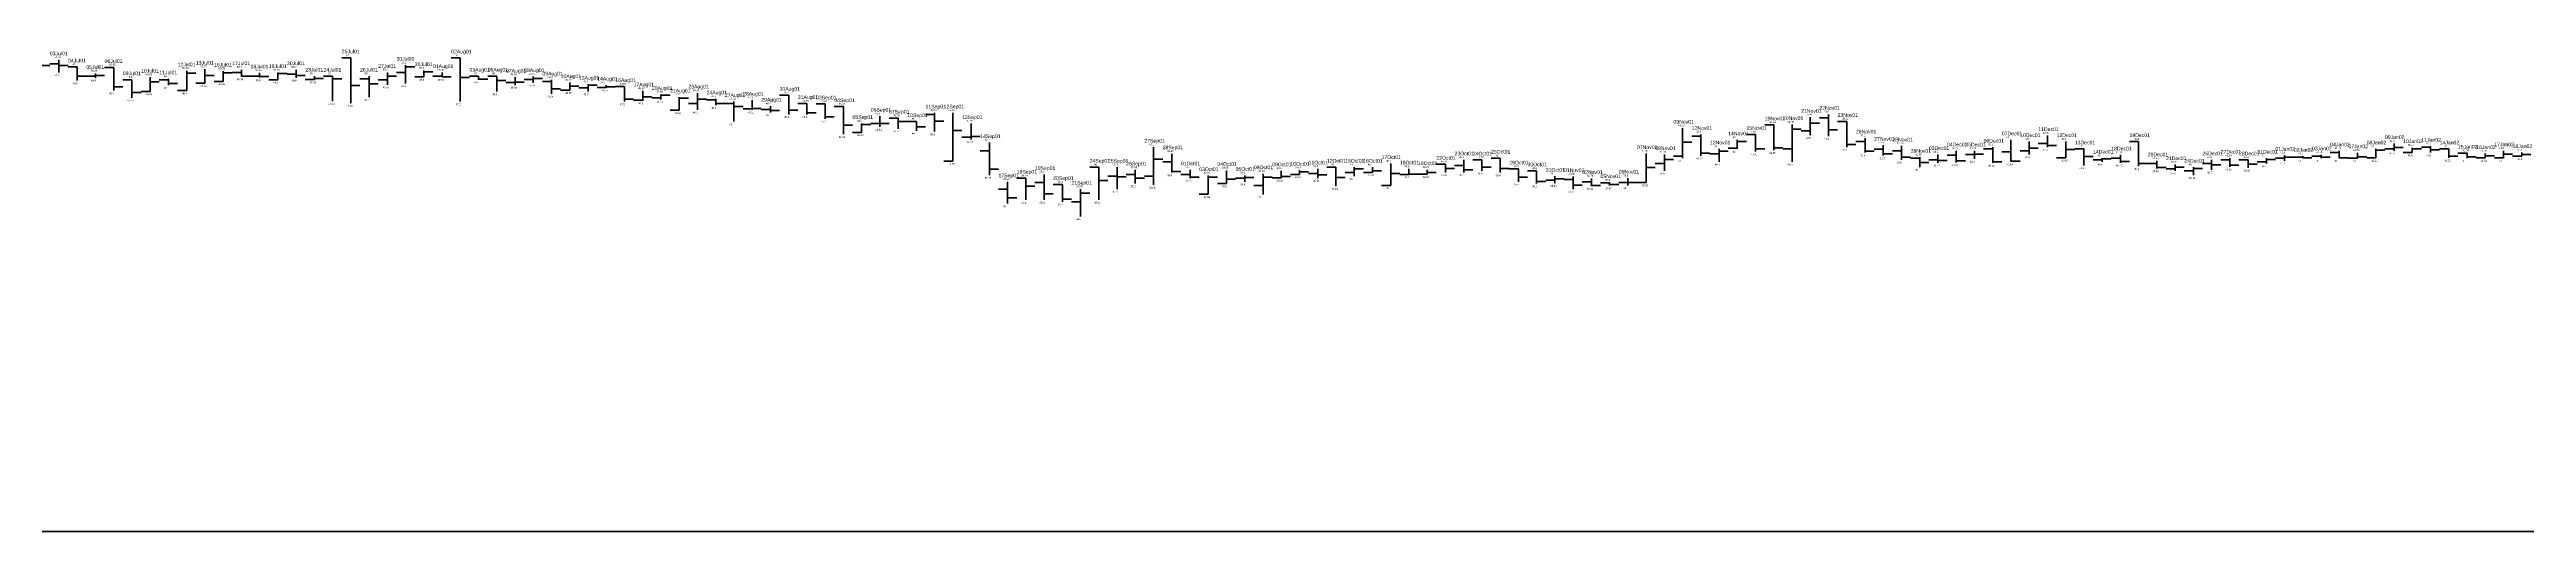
# Model space of a CAD drawing. Header units: inches. Extents: x 0 to 30000, y -20 to 2443.
# Drawn here: x 1607.5 to 1743.3, y 0 to 26.5 of the extents above; entities that cross this region are included whole.
import ezdxf

# ---------------------------------------------------------------- set-up
doc = ezdxf.new("R2010")
doc.units = ezdxf.units.IN
doc.header["$MEASUREMENT"] = 0
for name, color, linetype in [('axis', 7, 'Continuous'), ('DATE', 7, 'Continuous'), ('Graph', 7, 'Continuous'), ('Rate', 7, 'Continuous')]:
    doc.layers.add(name, color=color, linetype=linetype)
doc.styles.get("Standard").update_dxf_attribs({"font": 'arial.ttf'})

msp = doc.modelspace()

# ---------------------------------------------------------------- linework, layer by layer
at = {"layer": 'axis', "color": 7, "lineweight": 35}
msp.add_line((0, 0), (30000, 0), dxfattribs=at)
at = {"layer": 'Graph', "color": 1, "lineweight": 35}
for p, q in [((1608, 25.89), (1608, 25.2)), ((1624, 26), (1623.5, 26)), ((1624, 26), (1624, 23.51)), ((1630, 26), (1629.5, 26)), ((1630, 26), (1630, 23.6)), ((1608, 25.67), (1607.5, 25.67)), ((1608, 25.58), (1608.5, 25.58)), ((1609, 25.5), (1608.5, 25.5)), ((1609, 25.5), (1609, 24.75)), ((1609, 24.995), (1609.5, 24.995)), ((1611, 25.475), (1610.5, 25.475)), ((1611, 25.475), (1611, 24.2)), ((1612, 24.8), (1611.5, 24.8)), ((1612, 24.8), (1612, 23.81)), ((1614, 24.8), (1613.5, 24.8)), ((1614, 24.85), (1614, 24.5)), ((1614, 24.6), (1614.5, 24.6)), ((1618, 25.2), (1617.5, 25.2)), ((1618, 25.35), (1618, 24.97)), ((1618, 25), (1618.5, 25)), ((1619, 25), (1618.5, 25)), ((1619, 25.175), (1619, 24.92)), ((1619, 24.98), (1619.5, 24.98)), ((1621, 25.1), (1620.5, 25.1)), ((1621, 25.35), (1621, 24.9)), ((1621, 25.03), (1621.5, 25.03)), ((1623, 25), (1622.5, 25)), ((1623, 25), (1623, 23.63)), ((1623, 24.845), (1623.5, 24.845)), ((1624, 24.48), (1624.5, 24.48)), ((1625, 24.85), (1624.5, 24.85)), ((1625, 25), (1625, 23.85)), ((1625, 24.575), (1625.5, 24.575)), ((1629, 25), (1628.5, 25)), ((1629, 25.19), (1629, 24.935)), ((1629, 24.95), (1629.5, 24.95)), ((1630, 24.93), (1630.5, 24.93)), ((1631, 25), (1630.5, 25)), ((1631, 25), (1631, 24.8)), ((1631, 24.825), (1631.5, 24.825)), ((1632, 25), (1631.5, 25)), ((1632, 25), (1632, 24.15)), ((1632, 24.755), (1632.5, 24.755)), ((1635, 24.7), (1634.5, 24.7)), ((1635, 24.785), (1635, 24.02)), ((1611, 24.405), (1611.5, 24.405)), ((1612, 24.1), (1612.5, 24.1)), ((1635, 24.295), (1635.5, 24.295)), ((1639, 24.425), (1638.5, 24.425)), ((1639, 24.425), (1639, 23.6)), ((1639, 23.73), (1639.5, 23.73)), ((1644, 23.7), (1643.5, 23.7)), ((1644, 23.75), (1644, 23.4)), ((1644, 23.49), (1644.5, 23.49)), ((1645, 23.5), (1644.5, 23.5)), ((1645, 23.61), (1645, 22.5)), ((1645, 23.33), (1645.5, 23.33)), ((1647, 23.165), (1646.5, 23.165)), ((1647, 23.35), (1647, 23)), ((1647, 23.105), (1647.5, 23.105)), ((1648, 23.95), (1647.5, 23.95)), ((1648, 23.95), (1648, 22.9)), ((1648, 23.13), (1648.5, 23.13)), ((1649, 23.495), (1648.5, 23.495)), ((1649, 23.495), (1649, 22.9)), ((1650, 23.47), (1649.5, 23.47)), ((1650, 23.47), (1650, 22.655)), ((1651, 23.325), (1650.5, 23.325)), ((1651, 23.325), (1651, 21.805)), ((1649, 22.975), (1649.5, 22.975)), ((1650, 22.755), (1650.5, 22.755)), ((1651, 22.31), (1651.5, 22.31)), ((1653, 22.4), (1652.5, 22.4)), ((1653, 22.8), (1653, 22.205)), ((1653, 22.395), (1653.5, 22.395)), ((1654, 22.695), (1653.5, 22.695)), ((1654, 22.695), (1654, 22.105)), ((1654, 22.515), (1654.5, 22.515)), ((1655, 22.5), (1654.5, 22.5)), ((1655, 22.5), (1655, 22)), ((1655, 22.205), (1655.5, 22.205)), ((1656, 22.9), (1655.5, 22.9)), ((1656, 22.975), (1656, 21.95)), ((1656, 22.53), (1656.5, 22.53)), ((1698, 21.8), (1698, 20.625)), ((1701, 21.8), (1700.5, 21.8)), ((1701, 21.8), (1701, 20.855)), ((1702, 22.32), (1701.5, 22.32)), ((1702, 22.32), (1702, 20.925)), ((1705, 22.7), (1704.5, 22.7)), ((1705, 22.9), (1705, 21.7)), ((1705, 22.045), (1705.5, 22.045)), ((1706, 22.5), (1705.5, 22.5)), ((1706, 22.51), (1706, 21.1)), ((1717, 21.735), (1717, 21.1)), ((1659, 20.905), (1658.5, 20.905)), ((1659, 21.35), (1659, 19.56)), ((1669, 20.735), (1669, 19.7)), ((1685, 20.4), (1685, 19.71)), ((1686, 20.395), (1685.5, 20.395)), ((1686, 20.395), (1686, 19.8)), ((1687, 20.5), (1686.5, 20.5)), ((1687, 20.5), (1687, 19.7)), ((1698, 21.7), (1697.5, 21.7)), ((1698, 20.775), (1698.5, 20.775)), ((1701, 21.015), (1701.5, 21.015)), ((1702, 21.055), (1702.5, 21.055)), ((1706, 21.25), (1706.5, 21.25)), ((1707, 21.4), (1706.5, 21.4)), ((1707, 21.6), (1707, 20.8)), ((1707, 20.885), (1707.5, 20.885)), ((1708, 20.995), (1707.5, 20.995)), ((1708, 21.2), (1708, 20.635)), ((1708, 20.74), (1708.5, 20.74)), ((1709, 20.895), (1708.5, 20.895)), ((1709, 21.165), (1709, 20.4)), ((1709, 20.555), (1709.5, 20.555)), ((1710, 20.5), (1709.5, 20.5)), ((1710, 20.54), (1710, 20)), ((1711, 20.4), (1710.5, 20.4)), ((1711, 20.7), (1711, 20.235)), ((1712, 20.665), (1711.5, 20.665)), ((1712, 20.895), (1712, 20.26)), ((1714, 21), (1713.5, 21)), ((1714, 21.1), (1714, 20.23)), ((1715, 20.85), (1714.5, 20.85)), ((1715, 21.5), (1715, 20.305)), ((1717, 21.3), (1716.5, 21.3)), ((1717, 21.195), (1717.5, 21.195)), ((1719, 21), (1718.5, 21)), ((1719, 21), (1719, 20.1)), ((1719, 20.59), (1719.5, 20.59)), ((1721, 20.5), (1720.5, 20.5)), ((1721, 20.67), (1721, 20.235)), ((1722, 21.4), (1721.5, 21.4)), ((1722, 21.4), (1722, 20.05)), ((1726, 20.4), (1726, 19.85)), ((1727, 20.4), (1726.5, 20.4)), ((1727, 20.495), (1727, 20.025)), ((1728, 20.4), (1727.5, 20.4)), ((1728, 20.4), (1728, 19.96)), ((1731, 20.55), (1730.5, 20.55)), ((1731, 20.6), (1731, 20.5)), ((1731, 20.51), (1731.5, 20.51)), ((1732, 20.6), (1731.5, 20.6)), ((1732, 20.675), (1732, 20.5)), ((1732, 20.54), (1732.5, 20.54)), ((1733, 20.8), (1732.5, 20.8)), ((1733, 20.895), (1733, 20.5)), ((1733, 20.505), (1733.5, 20.505)), ((1738, 21.1), (1737.5, 21.1)), ((1738, 21.15), (1738, 20.8)), ((1738, 20.955), (1738.5, 20.955)), ((1739, 21), (1738.5, 21)), ((1739, 21), (1739, 20.51)), ((1739, 20.61), (1739.5, 20.61)), ((1740, 20.77), (1739.5, 20.77)), ((1740, 20.77), (1740, 20.5)), ((1740, 20.56), (1740.5, 20.56)), ((1659, 19.885), (1659.5, 19.885)), ((1660, 19.195), (1660, 18)), ((1661, 19.395), (1660.5, 19.395)), ((1661, 19.395), (1661, 18.2)), ((1662, 19.15), (1661.5, 19.15)), ((1662, 19.6), (1662, 18.2)), ((1663, 19.05), (1662.5, 19.05)), ((1663, 19.05), (1663, 18.1)), ((1665, 19.995), (1664.5, 19.995)), ((1665, 20), (1665, 18.205)), ((1665, 19.275), (1665.5, 19.275)), ((1666, 19.5), (1665.5, 19.5)), ((1666, 19.995), (1666, 18.8)), ((1666, 19.47), (1666.5, 19.47)), ((1667, 19.6), (1666.5, 19.6)), ((1667, 19.845), (1667, 19.1)), ((1667, 19.395), (1667.5, 19.395)), ((1669, 20.3), (1668.5, 20.3)), ((1669, 19.76), (1669.5, 19.76)), ((1670, 19.6), (1669.5, 19.6)), ((1670, 19.85), (1670, 19.4)), ((1670, 19.46), (1670.5, 19.46)), ((1677, 19.65), (1676.5, 19.65)), ((1677, 19.9), (1677, 19.405)), ((1677, 19.575), (1677.5, 19.575)), ((1678, 20), (1677.5, 20)), ((1678, 20), (1678, 18.955)), ((1678, 19.425), (1678.5, 19.425)), ((1684, 20.16), (1683.5, 20.16)), ((1684, 20.16), (1684, 19.71)), ((1684, 19.925), (1684.5, 19.925)), ((1685, 20.1), (1684.5, 20.1)), ((1685, 19.845), (1685.5, 19.845)), ((1686, 20), (1686.5, 20)), ((1687, 19.935), (1687.5, 19.935)), ((1688, 19.9), (1687.5, 19.9)), ((1688, 19.9), (1688, 19.2)), ((1688, 19.455), (1688.5, 19.455)), ((1689, 19.8), (1688.5, 19.8)), ((1689, 19.8), (1689, 19.1)), ((1689, 19.215), (1689.5, 19.215)), ((1691, 19.315), (1690.5, 19.315)), ((1691, 19.49), (1691, 18.8)), ((1691, 19.015), (1691.5, 19.015)), ((1692, 19.19), (1691.5, 19.19)), ((1692, 19.38), (1692, 18.955)), ((1693, 19.145), (1692.5, 19.145)), ((1693, 19.15), (1693, 18.985)), ((1693, 19.045), (1693.5, 19.045)), ((1710, 20.25), (1710.5, 20.25)), ((1711, 20.365), (1711.5, 20.365)), ((1712, 20.35), (1712.5, 20.35)), ((1714, 20.3), (1714.5, 20.3)), ((1715, 20.335), (1715.5, 20.335)), ((1721, 20.32), (1721.5, 20.32)), ((1722, 20.205), (1722.5, 20.205)), ((1723, 20.21), (1722.5, 20.21)), ((1723, 20.345), (1723, 19.925)), ((1723, 19.98), (1723.5, 19.98)), ((1726, 20.2), (1725.5, 20.2)), ((1726, 20.13), (1726.5, 20.13)), ((1727, 20.115), (1727.5, 20.115)), ((1728, 20.17), (1728.5, 20.17)), ((1660, 18.8), (1659.5, 18.8)), ((1660, 18.325), (1660.5, 18.325)), ((1661, 18.965), (1661.5, 18.965)), ((1662, 18.53), (1662.5, 18.53)), ((1663, 18.24), (1663.5, 18.24)), ((1692, 18.985), (1692.5, 18.985))]:
    msp.add_line(p, q, dxfattribs=at)
at = {"layer": 'Graph', "color": 3, "lineweight": 35}
for p, q in [((1607, 25.575), (1607.5, 25.575)), ((1610, 25), (1609.5, 25)), ((1610, 25.145), (1610, 24.9)), ((1610, 25.025), (1610.5, 25.025)), ((1613, 24.945), (1613, 24.16)), ((1613, 24.685), (1613.5, 24.685)), ((1615, 25.29), (1615, 24.2)), ((1615, 25.155), (1615.5, 25.155)), ((1616, 24.62), (1615.5, 24.62)), ((1616, 25.385), (1616, 24.62)), ((1616, 25.03), (1616.5, 25.03)), ((1617, 24.71), (1616.5, 24.71)), ((1617, 25.275), (1617, 24.71)), ((1617, 25.18), (1617.5, 25.18)), ((1620, 24.8), (1619.5, 24.8)), ((1620, 25.19), (1620, 24.8)), ((1620, 25.135), (1620.5, 25.135)), ((1622, 24.81), (1621.5, 24.81)), ((1622, 25), (1622, 24.81)), ((1622, 24.865), (1622.5, 24.865)), ((1626, 24.8), (1625.5, 24.8)), ((1626, 25.2), (1626, 24.525)), ((1626, 24.99), (1626.5, 24.99)), ((1627, 25.2), (1626.5, 25.2)), ((1627, 25.6), (1627, 24.6)), ((1627, 25.51), (1627.5, 25.51)), ((1628, 24.95), (1627.5, 24.95)), ((1628, 25.3), (1628, 24.95)), ((1628, 25.235), (1628.5, 25.235)), ((1633, 24.655), (1632.5, 24.655)), ((1633, 24.945), (1633, 24.51)), ((1633, 24.66), (1633.5, 24.66)), ((1634, 24.82), (1633.5, 24.82)), ((1634, 24.975), (1634, 24.63)), ((1634, 24.875), (1634.5, 24.875)), ((1636, 24.645), (1636, 24.225)), ((1636, 24.44), (1636.5, 24.44)), ((1637, 24.55), (1637, 24.15)), ((1637, 24.5), (1637.5, 24.5)), ((1638, 24.5), (1638, 24.36)), ((1613, 24.16), (1612.5, 24.16)), ((1615, 24.2), (1614.5, 24.2)), ((1636, 24.225), (1635.5, 24.225)), ((1637, 24.35), (1636.5, 24.35)), ((1638, 24.365), (1637.5, 24.365)), ((1638, 24.405), (1638.5, 24.405)), ((1640, 23.67), (1639.5, 23.67)), ((1640, 24.19), (1640, 23.65)), ((1640, 23.86), (1640.5, 23.86)), ((1641, 23.8), (1640.5, 23.8)), ((1641, 23.995), (1641, 23.715)), ((1641, 23.95), (1641.5, 23.95)), ((1642, 23.12), (1641.5, 23.12)), ((1642, 23.85), (1642, 23.12)), ((1642, 23.78), (1642.5, 23.78)), ((1643, 23.5), (1642.5, 23.5)), ((1643, 24.07), (1643, 23.15)), ((1643, 23.735), (1643.5, 23.735)), ((1646, 23.2), (1645.5, 23.2)), ((1646, 23.675), (1646, 23.155)), ((1646, 23.22), (1646.5, 23.22)), ((1652, 21.91), (1651.5, 21.91)), ((1652, 22.4), (1652, 21.91)), ((1652, 22.335), (1652.5, 22.335)), ((1657, 22.98), (1657, 20.33)), ((1657, 22.02), (1657.5, 22.02)), ((1658, 22.39), (1658, 21.52)), ((1697, 22.14), (1697, 20.5)), ((1703, 22.34), (1703, 20.3)), ((1703, 22.095), (1703.5, 22.095)), ((1704, 22), (1703.5, 22)), ((1704, 22.74), (1704, 21.75)), ((1704, 22.42), (1704.5, 22.42)), ((1658, 21.655), (1657.5, 21.655)), ((1658, 21.69), (1658.5, 21.69)), ((1668, 21.1), (1668, 19.025)), ((1668, 20.435), (1668.5, 20.435)), ((1695, 20.745), (1695, 19.155)), ((1696, 20.69), (1696, 19.8)), ((1696, 20.43), (1696.5, 20.43)), ((1697, 20.6), (1696.5, 20.6)), ((1697, 21.375), (1697.5, 21.375)), ((1699, 20.74), (1698.5, 20.74)), ((1699, 21), (1699, 20.3)), ((1699, 20.87), (1699.5, 20.87)), ((1700, 21.05), (1699.5, 21.05)), ((1700, 21.5), (1700, 21)), ((1700, 21.41), (1700.5, 21.41)), ((1703, 21), (1702.5, 21)), ((1713, 20.7), (1712.5, 20.7)), ((1713, 20.89), (1713, 20.45)), ((1713, 20.72), (1713.5, 20.72)), ((1716, 20.895), (1715.5, 20.895)), ((1716, 21.4), (1716, 20.7)), ((1716, 21.05), (1716.5, 21.05)), ((1718, 20.51), (1717.5, 20.51)), ((1718, 21.4), (1718, 20.51)), ((1718, 20.975), (1718.5, 20.975)), ((1720, 20.4), (1719.5, 20.4)), ((1720, 20.5), (1720, 20.3)), ((1720, 20.46), (1720.5, 20.46)), ((1729, 20.5), (1729, 20.2)), ((1729, 20.415), (1729.5, 20.415)), ((1730, 20.5), (1729.5, 20.5)), ((1730, 20.65), (1730, 20.35)), ((1730, 20.54), (1730.5, 20.54)), ((1734, 20.5), (1733.5, 20.5)), ((1734, 20.79), (1734, 20.5)), ((1734, 20.575), (1734.5, 20.575)), ((1735, 20.515), (1734.5, 20.515)), ((1735, 21), (1735, 20.505)), ((1735, 20.935), (1735.5, 20.935)), ((1736, 21), (1735.5, 21)), ((1736, 21.3), (1736, 20.9)), ((1736, 21.075), (1736.5, 21.075)), ((1737, 20.805), (1736.5, 20.805)), ((1737, 21.07), (1737, 20.8)), ((1737, 21), (1737.5, 21)), ((1741, 20.505), (1740.5, 20.505)), ((1741, 20.745), (1741, 20.505)), ((1741, 20.625), (1741.5, 20.625)), ((1742, 20.505), (1741.5, 20.505)), ((1742, 20.9), (1742, 20.5)), ((1742, 20.71), (1742.5, 20.71)), ((1743, 20.61), (1742.5, 20.61)), ((1743, 20.8), (1743, 20.6)), ((1743, 20.695), (1743.5, 20.695)), ((1657, 20.33), (1656.5, 20.33)), ((1668, 19.5), (1667.5, 19.5)), ((1671, 19.535), (1671, 18.51)), ((1671, 19.45), (1671.5, 19.45)), ((1672, 19.1), (1671.5, 19.1)), ((1672, 19.825), (1672, 19.1)), ((1672, 19.335), (1672.5, 19.335)), ((1673, 19.4), (1672.5, 19.4)), ((1673, 19.55), (1673, 19.2)), ((1673, 19.43), (1673.5, 19.43)), ((1674, 19.64), (1674, 18.5)), ((1674, 19.45), (1674.5, 19.45)), ((1675, 19.41), (1674.5, 19.41)), ((1675, 19.8), (1675, 19.41)), ((1675, 19.485), (1675.5, 19.485)), ((1676, 19.605), (1675.5, 19.605)), ((1676, 19.83), (1676, 19.605)), ((1676, 19.745), (1676.5, 19.745)), ((1679, 19.7), (1678.5, 19.7)), ((1679, 20), (1679, 19.5)), ((1679, 19.915), (1679.5, 19.915)), ((1680, 19.71), (1679.5, 19.71)), ((1680, 20), (1680, 19.71)), ((1680, 19.8), (1680.5, 19.8)), ((1681, 20.2), (1681, 19)), ((1681, 19.65), (1681.5, 19.65)), ((1682, 19.605), (1681.5, 19.605)), ((1682, 19.9), (1682, 19.6)), ((1682, 19.625), (1682.5, 19.625)), ((1683, 19.61), (1682.5, 19.61)), ((1683, 19.86), (1683, 19.61)), ((1683, 19.705), (1683.5, 19.705)), ((1690, 19.295), (1689.5, 19.295)), ((1690, 19.5), (1690, 19.115)), ((1690, 19.365), (1690.5, 19.365)), ((1694, 19.15), (1693.5, 19.15)), ((1694, 19.4), (1694, 19)), ((1694, 19.155), (1694.5, 19.155)), ((1695, 19.155), (1694.5, 19.155)), ((1695, 19.98), (1695.5, 19.98)), ((1696, 20.2), (1695.5, 20.2)), ((1724, 19.9), (1723.5, 19.9)), ((1724, 20.14), (1724, 19.8)), ((1724, 20.005), (1724.5, 20.005)), ((1725, 19.8), (1724.5, 19.8)), ((1725, 20), (1725, 19.555)), ((1725, 19.935), (1725.5, 19.935)), ((1729, 20.3), (1728.5, 20.3)), ((1664, 18.1), (1663.5, 18.1)), ((1664, 18.795), (1664, 17.3)), ((1664, 18.57), (1664.5, 18.57)), ((1671, 18.51), (1670.5, 18.51)), ((1674, 19), (1673.5, 19)), ((1681, 19), (1680.5, 19))]:
    msp.add_line(p, q, dxfattribs=at)

# ---------------------------------------------------------------- texts
at = {"layer": 'DATE'}
for s, p in [('03Jul01', (1607.5, 26.14)), ('04Jul01', (1608.5, 25.75)), ('06Jul01', (1610.5, 25.725)), ('13Jul01', (1615.5, 25.635)), ('17Jul01', (1617.5, 25.6)), ('20Jul01', (1620.5, 25.6)), ('25Jul01', (1623.5, 26.25)), ('30Jul01', (1626.5, 25.85)), ('02Aug01', (1629.5, 26.25)), ('05Jul01', (1609.5, 25.395)), ('09Jul01', (1611.5, 25.05)), ('10Jul01', (1612.5, 25.195)), ('11Jul01', (1613.5, 25.1)), ('12Jul01', (1614.5, 25.54)), ('16Jul01', (1616.5, 25.525)), ('18Jul01', (1618.5, 25.425)), ('19Jul01', (1619.5, 25.44)), ('23Jul01', (1621.5, 25.25)), ('24Jul01', (1622.5, 25.25)), ('26Jul01', (1624.5, 25.25)), ('27Jul01', (1625.5, 25.45)), ('31Jul01', (1627.5, 25.55)), ('01Aug01', (1628.5, 25.44)), ('03Aug01', (1630.5, 25.25)), ('06Aug01', (1631.5, 25.25)), ('07Aug01', (1632.5, 25.195)), ('08Aug01', (1633.5, 25.225)), ('09Aug01', (1634.5, 25.035)), ('10Aug01', (1635.5, 24.895)), ('13Aug01', (1636.5, 24.8)), ('14Aug01', (1637.5, 24.75)), ('16Aug01', (1638.5, 24.675)), ('17Aug01', (1639.5, 24.44)), ('20Aug01', (1640.5, 24.245)), ('23Aug01', (1642.5, 24.32)), ('21Aug01', (1641.5, 24.1)), ('24Aug01', (1643.5, 24)), ('27Aug01', (1644.5, 23.86)), ('28Aug01', (1645.5, 23.925)), ('29Aug01', (1646.5, 23.6)), ('30Aug01', (1647.5, 24.2)), ('31Aug01', (1648.5, 23.745)), ('03Sep01', (1649.5, 23.72)), ('04Sep01', (1650.5, 23.575)), ('06Sep01', (1652.5, 23.05)), ('07Sep01', (1653.5, 22.945)), ('11Sep01', (1655.5, 23.225)), ('12Sep01', (1656.5, 23.23)), ('21Nov01', (1703.5, 22.99)), ('22Nov01', (1704.5, 23.15)), ('05Sep01', (1651.5, 22.65)), ('10Sep01', (1654.5, 22.75)), ('13Sep01', (1657.5, 22.64)), ('14Sep01', (1658.5, 21.6)), ('09Nov01', (1696.5, 22.39)), ('12Nov01', (1697.5, 22.05)), ('14Nov01', (1699.5, 21.75)), ('15Nov01', (1700.5, 22.05)), ('19Nov01', (1701.5, 22.57)), ('20Nov01', (1702.5, 22.59)), ('23Nov01', (1705.5, 22.76)), ('26Nov01', (1706.5, 21.85)), ('07Dec01', (1714.5, 21.75)), ('10Dec01', (1715.5, 21.65)), ('11Dec01', (1716.5, 21.985)), ('12Dec01', (1717.5, 21.65)), ('19Dec01', (1721.5, 21.65)), ('09Jan02', (1735.5, 21.55)), ('24Sep01', (1664.5, 20.25)), ('25Sep01', (1665.5, 20.245)), ('27Sep01', (1667.5, 21.35)), ('28Sep01', (1668.5, 20.985)), ('12Oct01', (1677.5, 20.25)), ('15Oct01', (1678.5, 20.25)), ('16Oct01', (1679.5, 20.25)), ('17Oct01', (1680.5, 20.45)), ('22Oct01', (1683.5, 20.41)), ('23Oct01', (1684.5, 20.65)), ('24Oct01', (1685.5, 20.645)), ('25Oct01', (1686.5, 20.75)), ('07Nov01', (1694.5, 20.995)), ('08Nov01', (1695.5, 20.94)), ('13Nov01', (1698.5, 21.25)), ('27Nov01', (1707.5, 21.45)), ('28Nov01', (1708.5, 21.415)), ('29Nov01', (1709.5, 20.79)), ('03Dec01', (1710.5, 20.95)), ('04Dec01', (1711.5, 21.145)), ('05Dec01', (1712.5, 21.14)), ('06Dec01', (1713.5, 21.35)), ('13Dec01', (1718.5, 21.25)), ('14Dec01', (1719.5, 20.75)), ('18Dec01', (1720.5, 20.92)), ('20Dec01', (1722.5, 20.595)), ('21Dec01', (1723.5, 20.39)), ('24Dec01', (1724.5, 20.25)), ('26Dec01', (1725.5, 20.65)), ('27Dec01', (1726.5, 20.745)), ('28Dec01', (1727.5, 20.65)), ('31Dec01', (1728.5, 20.75)), ('01Jan02', (1729.5, 20.9)), ('02Jan02', (1730.5, 20.85)), ('03Jan02', (1731.5, 20.925)), ('04Jan02', (1732.5, 21.145)), ('07Jan02', (1733.5, 21.04)), ('08Jan02', (1734.5, 21.25)), ('10Jan02', (1736.5, 21.32)), ('11Jan02', (1737.5, 21.4)), ('14Jan02', (1738.5, 21.25)), ('15Jan02', (1739.5, 21.02)), ('16Jan02', (1740.5, 20.995)), ('17Jan02', (1741.5, 21.15)), ('18Jan02', (1742.5, 21.05)), ('17Sep01', (1659.5, 19.445)), ('18Sep01', (1660.5, 19.645)), ('19Sep01', (1661.5, 19.85)), ('20Sep01', (1662.5, 19.3)), ('21Sep01', (1663.5, 19.045)), ('26Sep01', (1666.5, 20.095)), ('01Oct01', (1669.5, 20.1)), ('03Oct01', (1670.5, 19.785)), ('04Oct01', (1671.5, 20.075)), ('05Oct01', (1672.5, 19.8)), ('08Oct01', (1673.5, 19.89)), ('09Oct01', (1674.5, 20.05)), ('10Oct01', (1675.5, 20.08)), ('11Oct01', (1676.5, 20.15)), ('18Oct01', (1681.5, 20.15)), ('19Oct01', (1682.5, 20.11)), ('29Oct01', (1687.5, 20.15)), ('30Oct01', (1688.5, 20.05)), ('31Oct01', (1689.5, 19.75)), ('01Nov01', (1690.5, 19.74)), ('02Nov01', (1691.5, 19.63)), ('05Nov01', (1692.5, 19.4)), ('06Nov01', (1693.5, 19.65))]:
    msp.add_text(s, height=0.2, dxfattribs=at).set_placement(p)
at = {"layer": 'Rate'}
for s, p in [('51.78', (1607.75, 25.99)), ('52', (1623.75, 26.1)), ('51.2', (1626.75, 25.7)), ('52', (1629.75, 26.1)), ('50.4', (1607.75, 25)), ('49.5', (1608.75, 24.55)), ('51', (1608.75, 25.6)), ('49.8', (1609.75, 24.7)), ('50.29', (1609.75, 25.245)), ('50.95', (1610.75, 25.575)), ('49.6', (1611.75, 24.9)), ('49.89', (1612.75, 25.045)), ('49.7', (1613.75, 24.95)), ('50.58', (1614.75, 25.39)), ('49.24', (1615.75, 24.42)), ('50.77', (1615.75, 25.485)), ('49.42', (1616.75, 24.51)), ('50.55', (1616.75, 25.375)), ('49.94', (1617.75, 24.77)), ('50.7', (1617.75, 25.45)), ('49.84', (1618.75, 24.72)), ('50.35', (1618.75, 25.275)), ('49.6', (1619.75, 24.6)), ('50.38', (1619.75, 25.29)), ('49.8', (1620.75, 24.7)), ('50.7', (1620.75, 25.45)), ('49.62', (1621.75, 24.61)), ('50', (1621.75, 25.1)), ('50', (1622.75, 25.1)), ('50', (1624.75, 25.1)), ('50.4', (1625.75, 25.3)), ('49.2', (1626.75, 24.4)), ('49.9', (1627.75, 24.75)), ('50.6', (1627.75, 25.4)), ('49.87', (1628.75, 24.735)), ('50.38', (1628.75, 25.29)), ('49.6', (1630.75, 24.6)), ('50', (1630.75, 25.1)), ('50', (1631.75, 25.1)), ('49.89', (1632.75, 25.045)), ('49.95', (1633.75, 25.075)), ('49.26', (1633.75, 24.43)), ('49.57', (1634.75, 24.885)), ('49.29', (1635.75, 24.745)), ('49.1', (1636.75, 24.65)), ('49', (1637.75, 24.6)), ('48.85', (1638.75, 24.525)), ('48.4', (1610.75, 24)), ('47.62', (1611.75, 23.61)), ('48.32', (1612.75, 23.96)), ('49', (1613.75, 24.3)), ('48.4', (1614.75, 24)), ('47.26', (1622.75, 23.43)), ('47.02', (1623.75, 23.31)), ('47.7', (1624.75, 23.65)), ('49.05', (1625.75, 24.325)), ('47.2', (1629.75, 23.4)), ('48.3', (1631.75, 23.95)), ('49.02', (1632.75, 24.31)), ('48.04', (1634.75, 23.82)), ('48.45', (1635.75, 24.025)), ('48.3', (1636.75, 23.95)), ('48.72', (1637.75, 24.16)), ('47.2', (1638.75, 23.4)), ('48.38', (1639.75, 24.29)), ('47.3', (1639.75, 23.45)), ('47.99', (1640.75, 24.095)), ('47.43', (1640.75, 23.515)), ('47.7', (1641.75, 23.95)), ('48.14', (1642.75, 24.17)), ('47.5', (1643.75, 23.85)), ('46.8', (1643.75, 23.2)), ('47.22', (1644.75, 23.71)), ('47.35', (1645.75, 23.775)), ('46.7', (1646.75, 23.45)), ('47.9', (1647.75, 24.05)), ('46.99', (1648.75, 23.595)), ('46.94', (1649.75, 23.57)), ('46.65', (1650.75, 23.425)), ('45.95', (1655.75, 23.075)), ('45.96', (1656.75, 23.08)), ('45.8', (1704.75, 23)), ('46.24', (1641.75, 22.92)), ('46.3', (1642.75, 22.95)), ('45', (1644.75, 22.3)), ('46.31', (1645.75, 22.955)), ('46', (1646.75, 22.8)), ('45.8', (1647.75, 22.7)), ('45.8', (1648.75, 22.7)), ('45.31', (1649.75, 22.455)), ('44.8', (1651.75, 22.5)), ('43.82', (1651.75, 21.71)), ('45.6', (1652.75, 22.9)), ('44.41', (1652.75, 22.005)), ('45.39', (1653.75, 22.795)), ('44.21', (1653.75, 21.905)), ('45', (1654.75, 22.6)), ('44', (1654.75, 21.8)), ('43.9', (1655.75, 21.75)), ('44.78', (1657.75, 22.49)), ('44.28', (1696.75, 22.24)), ('43.6', (1697.75, 21.9)), ('43.6', (1700.75, 21.9)), ('44.64', (1701.75, 22.42)), ('44.68', (1702.75, 22.44)), ('45.48', (1703.75, 22.84)), ('45.02', (1705.75, 22.61)), ('43.2', (1706.75, 21.7)), ('43.47', (1716.75, 21.835)), ('43.61', (1650.75, 21.605)), ('43.04', (1657.75, 21.32)), ('42.7', (1658.75, 21.45)), ('42.2', (1667.75, 21.2)), ('41.47', (1668.75, 20.835)), ('40.4', (1680.75, 20.3)), ('40.8', (1684.75, 20.5)), ('40.79', (1685.75, 20.495)), ('41', (1686.75, 20.6)), ('41.49', (1694.75, 20.845)), ('41.38', (1695.75, 20.79)), ('41', (1696.75, 20.3)), ('41.25', (1697.75, 20.425)), ('42', (1698.75, 21.1)), ('43', (1699.75, 21.6)), ('42', (1699.75, 20.8)), ('41.71', (1700.75, 20.655)), ('41.85', (1701.75, 20.725)), ('43.5', (1703.75, 21.55)), ('43.4', (1704.75, 21.5)), ('42.2', (1705.75, 20.9)), ('41.6', (1706.75, 20.6)), ('42.4', (1707.75, 21.3)), ('41.27', (1707.75, 20.435)), ('42.33', (1708.75, 21.265)), ('41.08', (1709.75, 20.64)), ('41.4', (1710.75, 20.8)), ('41.79', (1711.75, 20.995)), ('41.78', (1712.75, 20.99)), ('42.2', (1713.75, 21.2)), ('43', (1714.75, 21.6)), ('42.8', (1715.75, 21.5)), ('41.4', (1715.75, 20.5)), ('42.2', (1716.75, 20.9)), ('42.8', (1717.75, 21.5)), ('41.02', (1717.75, 20.31)), ('42', (1718.75, 21.1)), ('41', (1719.75, 20.6)), ('41.34', (1720.75, 20.77)), ('42.8', (1721.75, 21.5)), ('40.69', (1722.75, 20.445)), ('40.8', (1725.75, 20.5)), ('40.99', (1726.75, 20.595)), ('40.8', (1727.75, 20.5)), ('41', (1728.75, 20.6)), ('41.3', (1729.75, 20.75)), ('41.2', (1730.75, 20.7)), ('41', (1730.75, 20.3)), ('41.35', (1731.75, 20.775)), ('41', (1731.75, 20.3)), ('41.79', (1732.75, 20.995)), ('41', (1732.75, 20.3)), ('41.58', (1733.75, 20.89)), ('41', (1733.75, 20.3)), ('42', (1734.75, 21.1)), ('41.01', (1734.75, 20.305)), ('42.6', (1735.75, 21.4)), ('41.8', (1735.75, 20.7)), ('42.14', (1736.75, 21.17)), ('41.6', (1736.75, 20.6)), ('42.3', (1737.75, 21.25)), ('41.6', (1737.75, 20.6)), ('42', (1738.75, 21.1)), ('41.02', (1738.75, 20.31)), ('41.54', (1739.75, 20.87)), ('41', (1739.75, 20.3)), ('41.49', (1740.75, 20.845)), ('41.01', (1740.75, 20.305)), ('41.8', (1741.75, 21)), ('41', (1741.75, 20.3)), ('41.6', (1742.75, 20.9)), ('41.2', (1742.75, 20.4)), ('40.66', (1656.75, 20.13)), ('39.12', (1658.75, 19.36)), ('38.39', (1659.75, 19.295)), ('38.79', (1660.75, 19.495)), ('39.2', (1661.75, 19.7)), ('38.1', (1662.75, 19.15)), ('40', (1664.75, 20.1)), ('39.99', (1665.75, 20.095)), ('39.69', (1666.75, 19.945)), ('39.4', (1668.75, 19.5)), ('39.7', (1669.75, 19.95)), ('38.8', (1669.75, 19.2)), ('39.07', (1670.75, 19.635)), ('39.65', (1671.75, 19.925)), ('39.1', (1672.75, 19.65)), ('38.4', (1672.75, 19)), ('39.28', (1673.75, 19.74)), ('39.6', (1674.75, 19.9)), ('38.82', (1674.75, 19.21)), ('39.66', (1675.75, 19.93)), ('39.21', (1675.75, 19.405)), ('39.8', (1676.75, 20)), ('38.81', (1676.75, 19.205)), ('40', (1677.75, 20.1)), ('40', (1678.75, 20.1)), ('39', (1678.75, 19.3)), ('40', (1679.75, 20.1)), ('39.42', (1679.75, 19.51)), ('39.8', (1681.75, 20)), ('39.2', (1681.75, 19.4)), ('39.72', (1682.75, 19.96)), ('39.22', (1682.75, 19.41)), ('40.32', (1683.75, 20.26)), ('39.42', (1683.75, 19.51)), ('39.42', (1684.75, 19.51)), ('39.6', (1685.75, 19.6)), ('39.4', (1686.75, 19.5)), ('39.8', (1687.75, 20)), ('38.4', (1687.75, 19)), ('39.6', (1688.75, 19.9)), ('39', (1689.75, 19.6)), ('38.23', (1689.75, 18.915)), ('38.98', (1690.75, 19.59)), ('38.76', (1691.75, 19.48)), ('38.3', (1692.75, 19.25)), ('38.8', (1693.75, 19.5)), ('38.31', (1694.75, 18.955)), ('39.6', (1695.75, 19.6)), ('40.6', (1698.75, 20.1)), ('40.6', (1702.75, 20.1)), ('40.8', (1708.75, 20.2)), ('40', (1709.75, 19.8)), ('40.47', (1710.75, 20.035)), ('40.52', (1711.75, 20.06)), ('40.9', (1712.75, 20.25)), ('40.46', (1713.75, 20.03)), ('40.61', (1714.75, 20.105)), ('40.2', (1718.75, 19.9)), ('40.6', (1719.75, 20.1)), ('40.47', (1720.75, 20.035)), ('40.1', (1721.75, 19.85)), ('39.85', (1722.75, 19.725)), ('40.28', (1723.75, 20.24)), ('39.6', (1723.75, 19.6)), ('40', (1724.75, 20.1)), ('39.11', (1724.75, 19.355)), ('39.7', (1725.75, 19.65)), ('40.05', (1726.75, 19.825)), ('39.92', (1727.75, 19.76)), ('40.4', (1728.75, 20)), ('40.7', (1729.75, 20.15)), ('36', (1659.75, 17.8)), ('36.4', (1660.75, 18)), ('36.4', (1661.75, 18)), ('36.2', (1662.75, 17.9)), ('37.59', (1663.75, 18.895)), ('36.41', (1664.75, 18.005)), ('37.6', (1665.75, 18.6)), ('38.2', (1666.75, 18.9)), ('38.05', (1667.75, 18.825)), ('37.02', (1670.75, 18.31)), ('38.2', (1671.75, 18.9)), ('37', (1673.75, 18.3)), ('37.91', (1677.75, 18.755)), ('38', (1680.75, 18.8)), ('38.2', (1688.75, 18.9)), ('37.6', (1690.75, 18.6)), ('37.91', (1691.75, 18.755)), ('37.97', (1692.75, 18.785)), ('38', (1693.75, 18.8)), ('34.6', (1663.75, 17.1))]:
    msp.add_text(s, height=0.1, dxfattribs=at).set_placement(p)

doc.saveas('drawing.dxf')
